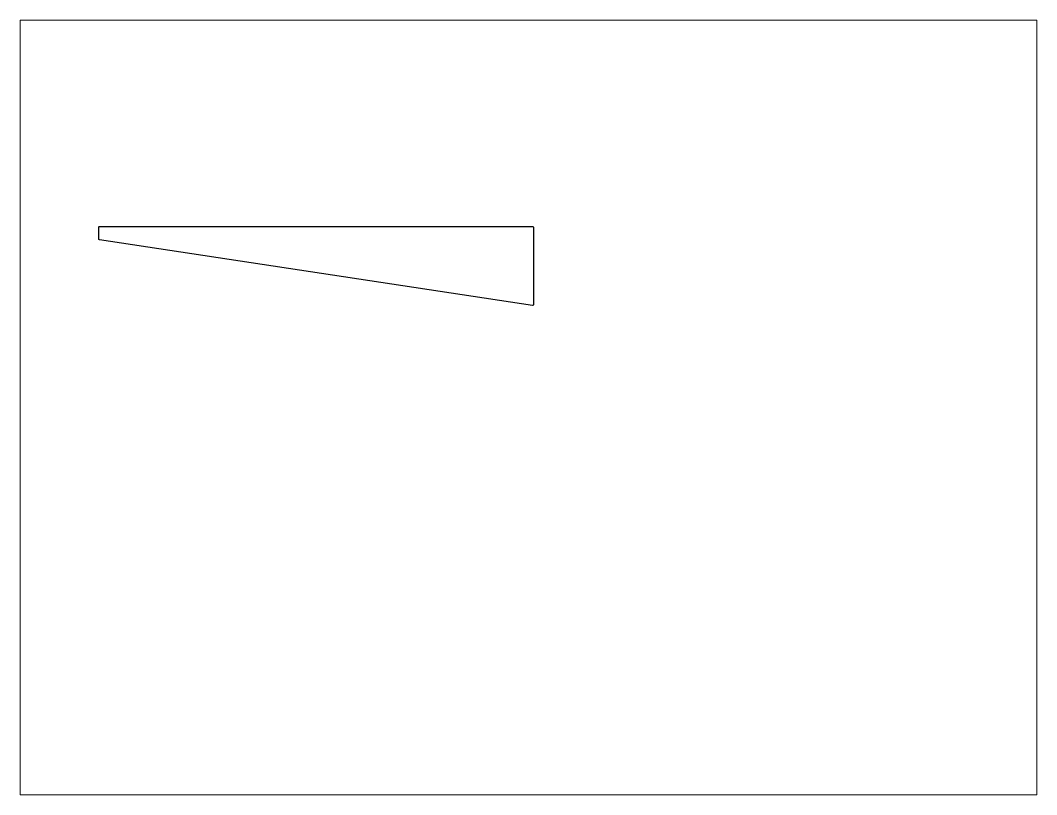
# Paper-space layout 'Layout1' of a CAD drawing. Extents: x 27 to 240, y 20 to 183.
# The model-space entities are those that its viewports show. They can reach past a viewport. Long polylines and large blocks are cut down to what shows.
import ezdxf

# ---------------------------------------------------------------- set-up
doc = ezdxf.new("R2010")
doc.units = 0
doc.header["$LTSCALE"] = 15
doc.layers.get('0').update_dxf_attribs({"linetype": 'CONTINUOUS'})

msp = doc.modelspace()

# ---------------------------------------------------------------- linework, layer by layer
at = {"color": 0, "linetype": 'CONTINUOUS', "ltscale": 10}
msp.add_lwpolyline([(27.4, 198.68, -0.414214), (27.7, 198.98), (192.1, 198.98, -0.414214), (192.4, 198.68), (192.4, 169.33, -0.458974), (192.05, 169.03), (27.65, 193.94, -0.370826), (27.4, 194.24)], format="xyb", close=True, dxfattribs=at)

psp = doc.layouts.get("Layout1")

# ---------------------------------------------------------------- viewports
at = {"layer": '0', "color": 0, "linetype": 'BYBLOCK', "ltscale": 0.05}
psp.add_viewport(center=(133.35, 101.6), size=(213.36, 162.56), view_center_point=(190.51, 130.3), view_height=293.8955, dxfattribs=at)

doc.saveas('drawing.dxf')
